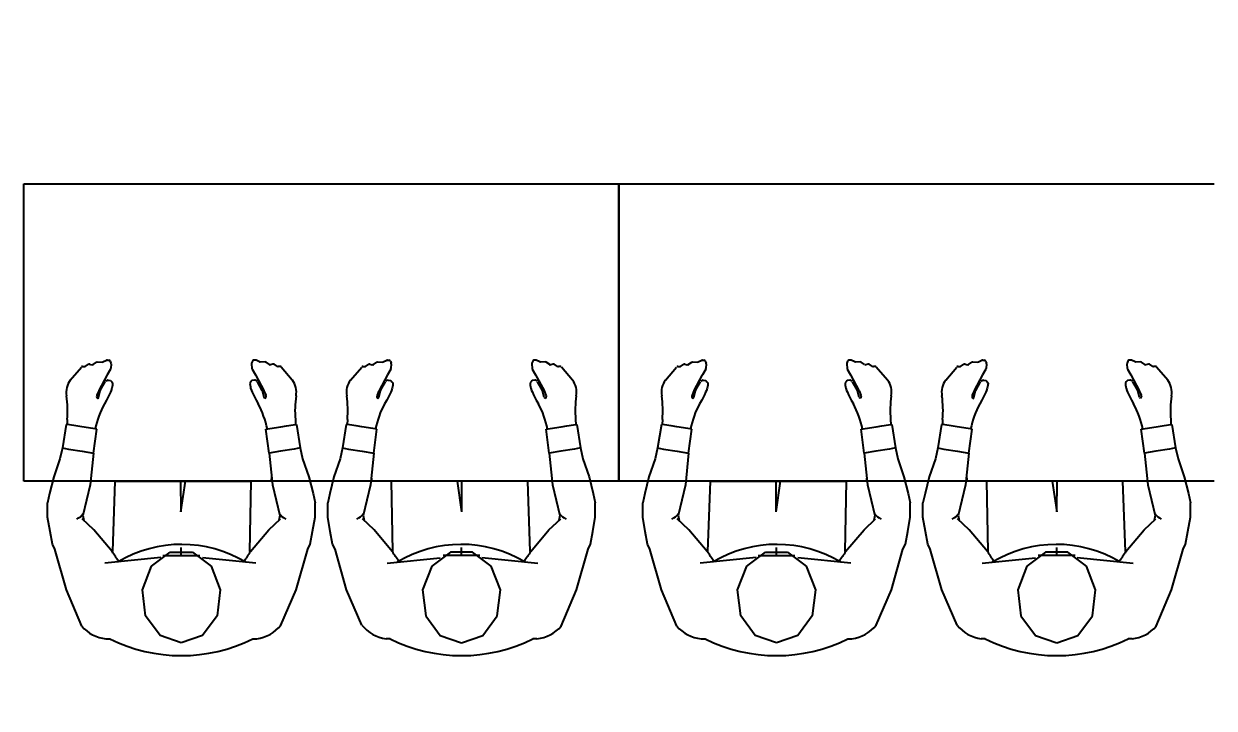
# Model space of a CAD drawing. Header units: metres. Extents: x -1 to 148, y 0 to 108.
# Drawn here: x 36.155 to 38.555, y 96.095 to 97.475 of the extents above; entities that cross this region are included whole.
import ezdxf

# ---------------------------------------------------------------- set-up
doc = ezdxf.new("R2010")
doc.units = ezdxf.units.M
doc.header["$MEASUREMENT"] = 0
doc.header["$PDSIZE"] = -2
doc.layers.get('0').update_dxf_attribs({"linetype": 'CONTINUOUS'})
doc.layers.get('DEFPOINTS').update_dxf_attribs({"linetype": 'CONTINUOUS'})
for name, color, linetype in [('BEMASZUNG', 8, 'CONTINUOUS'), ('MOEBEL', 6, 'CONTINUOUS'), ('ZUFAHRTEN_WEGE', 8, 'CONTINUOUS')]:
    doc.layers.add(name, color=color, linetype=linetype)
doc.styles.add('ARIAL', font='arial.ttf')
doc.dimstyles.new('Meter_Bem', dxfattribs={"dimtxt": 0.35, "dimasz": 0.015, "dimexe": 0, "dimexo": 0.1, "dimgap": 0.05, "dimtad": 1, "dimzin": 0, "dimdsep": 46, "dimtxsty": 'ARIAL', "dimblk1": 'mass1', "dimblk2": 'mass2', "dimsah": 1, "dimcen": 0.125, "dimse1": 1, "dimse2": 1, "dimclrd": 256, "dimclre": 1, "dimclrt": 256, "dimazin": 0, "dimtp": 102033525.0, "dimtm": 1, "dimtfac": 1, "dimtix": 1, "dimtmove": 2, "dimatfit": 3, "dimldrblk": 'mass2', "dimfxl": 1, "dimtolj": 1, "dimtzin": 0, "dimlwd": -1, "dimarcsym": 0})

# ---------------------------------------------------------------- blocks, each defined once
blk = doc.blocks.new('mass1')
for p, q in [((0, 25.5), (0, -12.75)), ((-5, -5), (5, 5)), ((-5, 0), (5, 0))]:
    blk.add_line(p, q)
blk = doc.blocks.new('mass2')
for p, q in [((0, -25.5), (0, 12.75)), ((5, 5), (-5, -5)), ((5, 0), (-5, 0))]:
    blk.add_line(p, q)
blk = doc.blocks.new('*D29')
at = {"layer": 'BEMASZUNG', "transparency": 16777216}
blk.add_line((0.9549, 107.2546), (147.9128, 107.2546), dxfattribs=at)
at = {"layer": 'DEFPOINTS', "color": 0, "transparency": 16777216}
for p in [(147.9278, 107.2546), (147.9278, 78.5665), (0.9399, 71.0455)]:
    blk.add_point(p, dxfattribs=at)
at = {"layer": 'BEMASZUNG', "transparency": 16777216, "xscale": 0.015, "yscale": 0.015, "zscale": 0.015, "rotation": 180}
blk.add_blockref('mass1', (0.9399, 107.2546), dxfattribs=at)
at = {"layer": 'BEMASZUNG', "transparency": 16777216, "xscale": 0.015, "yscale": 0.015, "zscale": 0.015}
blk.add_blockref('mass2', (147.9278, 107.2546), dxfattribs=at)
at = {"layer": 'BEMASZUNG', "transparency": 16777216, "insert": (74.4339, 107.4833), "char_height": 0.35, "attachment_point": 5, "style": 'ARIAL'}
blk.add_mtext('\\A1;146.99', dxfattribs=at)

msp = doc.modelspace()

# ---------------------------------------------------------------- linework, layer by layer
at = {"layer": 'MOEBEL', "ltscale": 0.2}
for p, q in [((36.1554, 97.1526), (37.3554, 97.1526)), ((36.1554, 96.5526), (36.1554, 97.1526)), ((36.1554, 97.1526), (37.3554, 97.1526)), ((37.3554, 97.1526), (37.3554, 96.5526)), ((37.3554, 96.5526), (37.3554, 97.1526)), ((37.3554, 97.1526), (38.5554, 97.1526)), ((37.3554, 97.1526), (37.3554, 96.5526)), ((37.3554, 96.5526), (37.3554, 97.1526)), ((37.3554, 97.1526), (38.5554, 97.1526)), ((37.3554, 96.5526), (36.1554, 96.5526)), ((37.3554, 96.5526), (36.1554, 96.5526)), ((38.5554, 96.5526), (37.3554, 96.5526)), ((38.5554, 96.5526), (37.3554, 96.5526))]:
    msp.add_line(p, q, dxfattribs=at)
at = {"layer": 'ZUFAHRTEN_WEGE'}
for p, q in [((36.2952, 96.7882), (36.3021, 96.7927)), ((36.3036, 96.7932), (36.3138, 96.7931)), ((36.315, 96.7934), (36.3222, 96.7969)), ((36.3239, 96.7972), (36.3274, 96.7966)), ((36.3295, 96.7949), (36.3311, 96.7911)), ((36.6164, 96.7949), (36.6148, 96.7911)), ((36.622, 96.7972), (36.6185, 96.7966)), ((36.6309, 96.7934), (36.6238, 96.7969)), ((36.6423, 96.7932), (36.6322, 96.7931)), ((36.6507, 96.7882), (36.6439, 96.7927)), ((36.8602, 96.7882), (36.867, 96.7927)), ((36.8686, 96.7932), (36.8787, 96.7931)), ((36.88, 96.7934), (36.8871, 96.7969)), ((36.8888, 96.7972), (36.8923, 96.7966)), ((36.8945, 96.7949), (36.8961, 96.7911)), ((37.1814, 96.7949), (37.1798, 96.7911)), ((37.187, 96.7972), (37.1835, 96.7966)), ((37.1959, 96.7934), (37.1887, 96.7969)), ((37.2073, 96.7932), (37.1971, 96.7931)), ((37.2157, 96.7882), (37.2088, 96.7927)), ((37.4952, 96.7882), (37.5021, 96.7927)), ((37.5036, 96.7932), (37.5138, 96.7931)), ((37.515, 96.7934), (37.5222, 96.7969)), ((37.5239, 96.7972), (37.5274, 96.7966)), ((37.5295, 96.7949), (37.5311, 96.7911)), ((37.8164, 96.7949), (37.8148, 96.7911)), ((37.822, 96.7972), (37.8185, 96.7966)), ((37.8309, 96.7934), (37.8238, 96.7969)), ((37.8423, 96.7932), (37.8322, 96.7931)), ((37.8507, 96.7882), (37.8439, 96.7927)), ((38.0602, 96.7882), (38.067, 96.7927)), ((38.0686, 96.7932), (38.0787, 96.7931)), ((38.08, 96.7934), (38.0871, 96.7969)), ((38.0888, 96.7972), (38.0923, 96.7966)), ((38.0945, 96.7949), (38.0961, 96.7911)), ((38.3814, 96.7949), (38.3798, 96.7911)), ((38.387, 96.7972), (38.3835, 96.7966)), ((38.3959, 96.7934), (38.3887, 96.7969)), ((38.4073, 96.7932), (38.3971, 96.7931)), ((38.4157, 96.7882), (38.4088, 96.7927)), ((36.2492, 96.7568), (36.2717, 96.7831)), ((36.2741, 96.7841), (36.2775, 96.7839)), ((36.2792, 96.7843), (36.2859, 96.7887)), ((36.2882, 96.7891), (36.2929, 96.7878)), ((36.3302, 96.7787), (36.3235, 96.7672)), ((36.3313, 96.7898), (36.3306, 96.7799)), ((36.6146, 96.7898), (36.6153, 96.7799)), ((36.6157, 96.7787), (36.6224, 96.7672)), ((36.6577, 96.7891), (36.653, 96.7878)), ((36.6667, 96.7843), (36.66, 96.7887)), ((36.6719, 96.7841), (36.6685, 96.7839)), ((36.6968, 96.7568), (36.6742, 96.7831)), ((36.8141, 96.7568), (36.8367, 96.7831)), ((36.839, 96.7841), (36.8424, 96.7839)), ((36.8442, 96.7843), (36.8509, 96.7887)), ((36.8532, 96.7891), (36.8579, 96.7878)), ((36.8952, 96.7787), (36.8885, 96.7672)), ((36.8963, 96.7898), (36.8956, 96.7799)), ((37.1795, 96.7898), (37.1803, 96.7799)), ((37.1806, 96.7787), (37.1874, 96.7672)), ((37.2227, 96.7891), (37.2179, 96.7878)), ((37.2317, 96.7843), (37.225, 96.7887)), ((37.2368, 96.7841), (37.2334, 96.7839)), ((37.2617, 96.7568), (37.2392, 96.7831)), ((37.4492, 96.7568), (37.4717, 96.7831)), ((37.4741, 96.7841), (37.4775, 96.7839)), ((37.4792, 96.7843), (37.4859, 96.7887)), ((37.4882, 96.7891), (37.4929, 96.7878)), ((37.5302, 96.7787), (37.5235, 96.7672)), ((37.5313, 96.7898), (37.5306, 96.7799)), ((37.8146, 96.7898), (37.8153, 96.7799)), ((37.8157, 96.7787), (37.8224, 96.7672)), ((37.8577, 96.7891), (37.853, 96.7878)), ((37.8667, 96.7843), (37.86, 96.7887)), ((37.8719, 96.7841), (37.8685, 96.7839)), ((37.8968, 96.7568), (37.8742, 96.7831)), ((38.0141, 96.7568), (38.0367, 96.7831)), ((38.039, 96.7841), (38.0424, 96.7839)), ((38.0442, 96.7843), (38.0509, 96.7887)), ((38.0532, 96.7891), (38.0579, 96.7878)), ((38.0952, 96.7787), (38.0885, 96.7672)), ((38.0963, 96.7898), (38.0956, 96.7799)), ((38.3795, 96.7898), (38.3803, 96.7799)), ((38.3806, 96.7787), (38.3874, 96.7672)), ((38.4227, 96.7891), (38.4179, 96.7878)), ((38.4317, 96.7843), (38.425, 96.7887)), ((38.4368, 96.7841), (38.4334, 96.7839)), ((38.4617, 96.7568), (38.4392, 96.7831)), ((36.3234, 96.7671), (36.3066, 96.7354)), ((36.3096, 96.7355), (36.3195, 96.7535)), ((36.3214, 96.755), (36.324, 96.7567)), ((36.3252, 96.7568), (36.3305, 96.7558)), ((36.3305, 96.7558), (36.3327, 96.7533)), ((36.3327, 96.7533), (36.3343, 96.7511)), ((36.3343, 96.7466), (36.3338, 96.7433)), ((36.3343, 96.7511), (36.3345, 96.7496)), ((36.3345, 96.7496), (36.3343, 96.7466)), ((36.6116, 96.7511), (36.6114, 96.7496)), ((36.6114, 96.7496), (36.6116, 96.7466)), ((36.6132, 96.7533), (36.6116, 96.7511)), ((36.6116, 96.7466), (36.6122, 96.7433)), ((36.6155, 96.7558), (36.6132, 96.7533)), ((36.6207, 96.7568), (36.6155, 96.7558)), ((36.6245, 96.755), (36.6219, 96.7567)), ((36.6225, 96.7671), (36.6393, 96.7354)), ((36.6363, 96.7355), (36.6264, 96.7535)), ((36.8884, 96.7671), (36.8716, 96.7354)), ((36.8746, 96.7355), (36.8845, 96.7535)), ((36.8864, 96.755), (36.889, 96.7567)), ((36.8902, 96.7568), (36.8954, 96.7558)), ((36.8954, 96.7558), (36.8977, 96.7533)), ((36.8977, 96.7533), (36.8993, 96.7511)), ((36.8992, 96.7466), (36.8987, 96.7433)), ((36.8995, 96.7496), (36.8992, 96.7466)), ((36.8993, 96.7511), (36.8995, 96.7496)), ((37.1766, 96.7511), (37.1764, 96.7496)), ((37.1764, 96.7496), (37.1766, 96.7466)), ((37.1781, 96.7533), (37.1766, 96.7511)), ((37.1766, 96.7466), (37.1771, 96.7433)), ((37.1804, 96.7558), (37.1781, 96.7533)), ((37.1857, 96.7568), (37.1804, 96.7558)), ((37.1895, 96.755), (37.1869, 96.7567)), ((37.1874, 96.7671), (37.2043, 96.7354)), ((37.2013, 96.7355), (37.1913, 96.7535)), ((37.5234, 96.7671), (37.5066, 96.7354)), ((37.5096, 96.7355), (37.5195, 96.7535)), ((37.5214, 96.755), (37.524, 96.7567)), ((37.5252, 96.7568), (37.5305, 96.7558)), ((37.5305, 96.7558), (37.5327, 96.7533)), ((37.5327, 96.7533), (37.5343, 96.7511)), ((37.5343, 96.7466), (37.5338, 96.7433)), ((37.5343, 96.7511), (37.5345, 96.7496)), ((37.5345, 96.7496), (37.5343, 96.7466)), ((37.8116, 96.7511), (37.8114, 96.7496)), ((37.8114, 96.7496), (37.8116, 96.7466)), ((37.8132, 96.7533), (37.8116, 96.7511)), ((37.8116, 96.7466), (37.8122, 96.7433)), ((37.8155, 96.7558), (37.8132, 96.7533)), ((37.8207, 96.7568), (37.8155, 96.7558)), ((37.8245, 96.755), (37.8219, 96.7567)), ((37.8225, 96.7671), (37.8393, 96.7354)), ((37.8363, 96.7355), (37.8264, 96.7535)), ((38.0884, 96.7671), (38.0716, 96.7354)), ((38.0746, 96.7355), (38.0845, 96.7535)), ((38.0864, 96.755), (38.089, 96.7567)), ((38.0902, 96.7568), (38.0954, 96.7558)), ((38.0954, 96.7558), (38.0977, 96.7533)), ((38.0977, 96.7533), (38.0993, 96.7511)), ((38.0992, 96.7466), (38.0987, 96.7433)), ((38.0995, 96.7496), (38.0992, 96.7466)), ((38.0993, 96.7511), (38.0995, 96.7496)), ((38.3766, 96.7511), (38.3764, 96.7496)), ((38.3764, 96.7496), (38.3766, 96.7466)), ((38.3781, 96.7533), (38.3766, 96.7511)), ((38.3766, 96.7466), (38.3771, 96.7433)), ((38.3804, 96.7558), (38.3781, 96.7533)), ((38.3857, 96.7568), (38.3804, 96.7558)), ((38.3895, 96.755), (38.3869, 96.7567)), ((38.3874, 96.7671), (38.4043, 96.7354)), ((38.4013, 96.7355), (38.3913, 96.7535)), ((36.3026, 96.7256), (36.3022, 96.7231)), ((36.3065, 96.7352), (36.3028, 96.7262)), ((36.3033, 96.7204), (36.3042, 96.7197)), ((36.3042, 96.7197), (36.305, 96.7202)), ((36.3062, 96.7219), (36.3094, 96.7349)), ((36.3275, 96.7271), (36.3223, 96.7161)), ((36.3301, 96.7322), (36.3275, 96.7271)), ((36.3316, 96.7354), (36.3301, 96.7322)), ((36.3331, 96.7407), (36.3316, 96.7354)), ((36.3338, 96.7433), (36.3331, 96.7407)), ((36.6122, 96.7433), (36.6128, 96.7407)), ((36.6128, 96.7407), (36.6144, 96.7354)), ((36.6144, 96.7354), (36.6158, 96.7322)), ((36.6158, 96.7322), (36.6184, 96.7271)), ((36.6184, 96.7271), (36.6237, 96.7161)), ((36.6398, 96.7219), (36.6365, 96.7349)), ((36.6394, 96.7352), (36.6431, 96.7262)), ((36.6417, 96.7197), (36.641, 96.7202)), ((36.6426, 96.7204), (36.6417, 96.7197)), ((36.6433, 96.7256), (36.6437, 96.7231)), ((36.8676, 96.7256), (36.8672, 96.7231)), ((36.8715, 96.7352), (36.8678, 96.7262)), ((36.8683, 96.7204), (36.8691, 96.7197)), ((36.8691, 96.7197), (36.8699, 96.7202)), ((36.8711, 96.7219), (36.8744, 96.7349)), ((36.8925, 96.7271), (36.8872, 96.7161)), ((36.8951, 96.7322), (36.8925, 96.7271)), ((36.8965, 96.7354), (36.8951, 96.7322)), ((36.898, 96.7407), (36.8965, 96.7354)), ((36.8987, 96.7433), (36.898, 96.7407)), ((37.1771, 96.7433), (37.1778, 96.7407)), ((37.1778, 96.7407), (37.1793, 96.7354)), ((37.1793, 96.7354), (37.1808, 96.7322)), ((37.1808, 96.7322), (37.1833, 96.7271)), ((37.1833, 96.7271), (37.1886, 96.7161)), ((37.2047, 96.7219), (37.2015, 96.7349)), ((37.2044, 96.7352), (37.2081, 96.7262)), ((37.2067, 96.7197), (37.2059, 96.7202)), ((37.2076, 96.7204), (37.2067, 96.7197)), ((37.2083, 96.7256), (37.2087, 96.7231)), ((37.5026, 96.7256), (37.5022, 96.7231)), ((37.5065, 96.7352), (37.5028, 96.7262)), ((37.5033, 96.7204), (37.5042, 96.7197)), ((37.5042, 96.7197), (37.505, 96.7202)), ((37.5062, 96.7219), (37.5094, 96.7349)), ((37.5275, 96.7271), (37.5223, 96.7161)), ((37.5301, 96.7322), (37.5275, 96.7271)), ((37.5316, 96.7354), (37.5301, 96.7322)), ((37.5331, 96.7407), (37.5316, 96.7354)), ((37.5338, 96.7433), (37.5331, 96.7407)), ((37.8122, 96.7433), (37.8128, 96.7407)), ((37.8128, 96.7407), (37.8144, 96.7354)), ((37.8144, 96.7354), (37.8158, 96.7322)), ((37.8158, 96.7322), (37.8184, 96.7271)), ((37.8184, 96.7271), (37.8237, 96.7161)), ((37.8398, 96.7219), (37.8365, 96.7349)), ((37.8394, 96.7352), (37.8431, 96.7262)), ((37.8417, 96.7197), (37.841, 96.7202)), ((37.8426, 96.7204), (37.8417, 96.7197)), ((37.8433, 96.7256), (37.8437, 96.7231)), ((38.0676, 96.7256), (38.0672, 96.7231)), ((38.0715, 96.7352), (38.0678, 96.7262)), ((38.0683, 96.7204), (38.0691, 96.7197)), ((38.0691, 96.7197), (38.0699, 96.7202)), ((38.0711, 96.7219), (38.0744, 96.7349)), ((38.0925, 96.7271), (38.0872, 96.7161)), ((38.0951, 96.7322), (38.0925, 96.7271)), ((38.0965, 96.7354), (38.0951, 96.7322)), ((38.098, 96.7407), (38.0965, 96.7354)), ((38.0987, 96.7433), (38.098, 96.7407)), ((38.3771, 96.7433), (38.3778, 96.7407)), ((38.3778, 96.7407), (38.3793, 96.7354)), ((38.3793, 96.7354), (38.3808, 96.7322)), ((38.3808, 96.7322), (38.3833, 96.7271)), ((38.3833, 96.7271), (38.3886, 96.7161)), ((38.4047, 96.7219), (38.4015, 96.7349)), ((38.4044, 96.7352), (38.4081, 96.7262)), ((38.4067, 96.7197), (38.4059, 96.7202)), ((38.4076, 96.7204), (38.4067, 96.7197)), ((38.4083, 96.7256), (38.4087, 96.7231)), ((36.3223, 96.7161), (36.3179, 96.7088)), ((36.6237, 96.7161), (36.628, 96.7088)), ((36.8872, 96.7161), (36.8829, 96.7088)), ((37.1886, 96.7161), (37.193, 96.7088)), ((37.5223, 96.7161), (37.5179, 96.7088)), ((37.8237, 96.7161), (37.828, 96.7088)), ((38.0872, 96.7161), (38.0829, 96.7088)), ((38.3886, 96.7161), (38.393, 96.7088)), ((36.243, 96.6772), (36.2426, 96.667)), ((36.243, 96.6772), (36.2426, 96.667)), ((36.7029, 96.6772), (36.7033, 96.667)), ((36.7029, 96.6772), (36.7033, 96.667)), ((36.808, 96.6772), (36.8075, 96.667)), ((36.808, 96.6772), (36.8075, 96.667)), ((37.2679, 96.6772), (37.2683, 96.667)), ((37.2679, 96.6772), (37.2683, 96.667)), ((37.443, 96.6772), (37.4426, 96.667)), ((37.443, 96.6772), (37.4426, 96.667)), ((37.9029, 96.6772), (37.9033, 96.667)), ((37.9029, 96.6772), (37.9033, 96.667)), ((38.008, 96.6772), (38.0075, 96.667)), ((38.008, 96.6772), (38.0075, 96.667)), ((38.4679, 96.6772), (38.4683, 96.667)), ((38.4679, 96.6772), (38.4683, 96.667)), ((36.2408, 96.6673), (36.2332, 96.6202)), ((36.2474, 96.6662), (36.2408, 96.6673)), ((36.2605, 96.6644), (36.2474, 96.6662)), ((36.2722, 96.6626), (36.2605, 96.6644)), ((36.2945, 96.6588), (36.2722, 96.6626)), ((36.3025, 96.6575), (36.2945, 96.6588)), ((36.2959, 96.6093), (36.3025, 96.6575)), ((36.6435, 96.6575), (36.6515, 96.6588)), ((36.65, 96.6093), (36.6435, 96.6575)), ((36.6515, 96.6588), (36.6737, 96.6626)), ((36.6737, 96.6626), (36.6854, 96.6644)), ((36.6854, 96.6644), (36.6985, 96.6662)), ((36.6985, 96.6662), (36.7052, 96.6673)), ((36.7052, 96.6673), (36.7127, 96.6202)), ((36.8057, 96.6673), (36.7982, 96.6202)), ((36.8124, 96.6662), (36.8057, 96.6673)), ((36.8254, 96.6644), (36.8124, 96.6662)), ((36.8371, 96.6626), (36.8254, 96.6644)), ((36.8594, 96.6588), (36.8371, 96.6626)), ((36.8674, 96.6575), (36.8594, 96.6588)), ((36.8609, 96.6093), (36.8674, 96.6575)), ((37.2084, 96.6575), (37.2164, 96.6588)), ((37.2149, 96.6093), (37.2084, 96.6575)), ((37.2164, 96.6588), (37.2387, 96.6626)), ((37.2387, 96.6626), (37.2504, 96.6644)), ((37.2504, 96.6644), (37.2635, 96.6662)), ((37.2635, 96.6662), (37.2701, 96.6673)), ((37.2701, 96.6673), (37.2776, 96.6202)), ((37.4408, 96.6673), (37.4332, 96.6202)), ((37.4474, 96.6662), (37.4408, 96.6673)), ((37.4605, 96.6644), (37.4474, 96.6662)), ((37.4722, 96.6626), (37.4605, 96.6644)), ((37.4945, 96.6588), (37.4722, 96.6626)), ((37.5025, 96.6575), (37.4945, 96.6588)), ((37.4959, 96.6093), (37.5025, 96.6575)), ((37.8435, 96.6575), (37.8515, 96.6588)), ((37.85, 96.6093), (37.8435, 96.6575)), ((37.8515, 96.6588), (37.8737, 96.6626)), ((37.8737, 96.6626), (37.8854, 96.6644)), ((37.8854, 96.6644), (37.8985, 96.6662)), ((37.8985, 96.6662), (37.9052, 96.6673)), ((37.9052, 96.6673), (37.9127, 96.6202)), ((38.0057, 96.6673), (37.9982, 96.6202)), ((38.0124, 96.6662), (38.0057, 96.6673)), ((38.0254, 96.6644), (38.0124, 96.6662)), ((38.0371, 96.6626), (38.0254, 96.6644)), ((38.0594, 96.6588), (38.0371, 96.6626)), ((38.0674, 96.6575), (38.0594, 96.6588)), ((38.0609, 96.6093), (38.0674, 96.6575)), ((38.4084, 96.6575), (38.4164, 96.6588)), ((38.4149, 96.6093), (38.4084, 96.6575)), ((38.4164, 96.6588), (38.4387, 96.6626)), ((38.4387, 96.6626), (38.4504, 96.6644)), ((38.4504, 96.6644), (38.4635, 96.6662)), ((38.4635, 96.6662), (38.4701, 96.6673)), ((38.4701, 96.6673), (38.4776, 96.6202)), ((36.2332, 96.6202), (36.2284, 96.5977)), ((36.2336, 96.6217), (36.2332, 96.6202)), ((36.2332, 96.6202), (36.2454, 96.6175)), ((36.2454, 96.6175), (36.2728, 96.6132)), ((36.2728, 96.6132), (36.2959, 96.6093)), ((36.2959, 96.6093), (36.2893, 96.5454)), ((36.6731, 96.6132), (36.65, 96.6093)), ((36.65, 96.6093), (36.6566, 96.5454)), ((36.7005, 96.6175), (36.6731, 96.6132)), ((36.7127, 96.6202), (36.7005, 96.6175)), ((36.7123, 96.6217), (36.7127, 96.6202)), ((36.7127, 96.6202), (36.7175, 96.5977)), ((36.7982, 96.6202), (36.7934, 96.5977)), ((36.7986, 96.6217), (36.7982, 96.6202)), ((36.7982, 96.6202), (36.8103, 96.6175)), ((36.8103, 96.6175), (36.8377, 96.6132)), ((36.8377, 96.6132), (36.8609, 96.6093)), ((36.8609, 96.6093), (36.8542, 96.5454)), ((37.2381, 96.6132), (37.2149, 96.6093)), ((37.2149, 96.6093), (37.2216, 96.5454)), ((37.2655, 96.6175), (37.2381, 96.6132)), ((37.2776, 96.6202), (37.2655, 96.6175)), ((37.2773, 96.6217), (37.2776, 96.6202)), ((37.2776, 96.6202), (37.2825, 96.5977)), ((37.4332, 96.6202), (37.4284, 96.5977)), ((37.4336, 96.6217), (37.4332, 96.6202)), ((37.4332, 96.6202), (37.4454, 96.6175)), ((37.4454, 96.6175), (37.4728, 96.6132)), ((37.4728, 96.6132), (37.4959, 96.6093)), ((37.4959, 96.6093), (37.4893, 96.5454)), ((37.8731, 96.6132), (37.85, 96.6093)), ((37.85, 96.6093), (37.8566, 96.5454)), ((37.9005, 96.6175), (37.8731, 96.6132)), ((37.9127, 96.6202), (37.9005, 96.6175)), ((37.9123, 96.6217), (37.9127, 96.6202)), ((37.9127, 96.6202), (37.9175, 96.5977)), ((37.9982, 96.6202), (37.9934, 96.5977)), ((37.9986, 96.6217), (37.9982, 96.6202)), ((37.9982, 96.6202), (38.0103, 96.6175)), ((38.0103, 96.6175), (38.0377, 96.6132)), ((38.0377, 96.6132), (38.0609, 96.6093)), ((38.0609, 96.6093), (38.0542, 96.5454)), ((38.4381, 96.6132), (38.4149, 96.6093)), ((38.4149, 96.6093), (38.4216, 96.5454)), ((38.4655, 96.6175), (38.4381, 96.6132)), ((38.4776, 96.6202), (38.4655, 96.6175)), ((38.4773, 96.6217), (38.4776, 96.6202)), ((38.4776, 96.6202), (38.4825, 96.5977)), ((36.2284, 96.5977), (36.2159, 96.5613)), ((36.7175, 96.5977), (36.73, 96.5613)), ((36.7934, 96.5977), (36.7808, 96.5613)), ((37.2825, 96.5977), (37.295, 96.5613)), ((37.4284, 96.5977), (37.4159, 96.5613)), ((37.9175, 96.5977), (37.93, 96.5613)), ((37.9934, 96.5977), (37.9808, 96.5613)), ((38.4825, 96.5977), (38.495, 96.5613)), ((36.2159, 96.5613), (36.2075, 96.5281)), ((36.3346, 96.4108), (36.3396, 96.5526)), ((36.3396, 96.5526), (36.6138, 96.5526)), ((36.4726, 96.4907), (36.472, 96.5526)), ((36.4721, 96.4907), (36.4813, 96.5526)), ((36.6113, 96.4108), (36.6138, 96.5526)), ((36.6543, 96.5561), (36.6542, 96.5549)), ((36.6544, 96.5572), (36.6543, 96.5561)), ((36.6545, 96.5584), (36.6544, 96.5572)), ((36.6548, 96.5595), (36.6545, 96.5584)), ((36.6551, 96.5606), (36.6548, 96.5595)), ((36.73, 96.5613), (36.7385, 96.5281)), ((36.7808, 96.5613), (36.7724, 96.5281)), ((36.8558, 96.5606), (36.8561, 96.5595)), ((36.8561, 96.5595), (36.8564, 96.5584)), ((36.8564, 96.5584), (36.8565, 96.5572)), ((36.8565, 96.5572), (36.8566, 96.5561)), ((36.8566, 96.5561), (36.8567, 96.5549)), ((36.8996, 96.4108), (36.8971, 96.5526)), ((37.1713, 96.5526), (36.8971, 96.5526)), ((37.0388, 96.4907), (37.0296, 96.5526)), ((37.0383, 96.4907), (37.0389, 96.5526)), ((37.1763, 96.4108), (37.1713, 96.5526)), ((37.295, 96.5613), (37.3034, 96.5281)), ((37.4159, 96.5613), (37.4075, 96.5281)), ((37.5346, 96.4108), (37.5396, 96.5526)), ((37.5396, 96.5526), (37.8138, 96.5526)), ((37.6726, 96.4907), (37.672, 96.5526)), ((37.6721, 96.4907), (37.6813, 96.5526)), ((37.8113, 96.4108), (37.8138, 96.5526)), ((37.8543, 96.5561), (37.8542, 96.5549)), ((37.8544, 96.5572), (37.8543, 96.5561)), ((37.8545, 96.5584), (37.8544, 96.5572)), ((37.8548, 96.5595), (37.8545, 96.5584)), ((37.8551, 96.5606), (37.8548, 96.5595)), ((37.93, 96.5613), (37.9385, 96.5281)), ((37.9808, 96.5613), (37.9724, 96.5281)), ((38.0558, 96.5606), (38.0561, 96.5595)), ((38.0561, 96.5595), (38.0564, 96.5584)), ((38.0564, 96.5584), (38.0565, 96.5572)), ((38.0565, 96.5572), (38.0566, 96.5561)), ((38.0566, 96.5561), (38.0567, 96.5549)), ((38.0996, 96.4108), (38.0971, 96.5526)), ((38.3713, 96.5526), (38.0971, 96.5526)), ((38.2388, 96.4907), (38.2296, 96.5526)), ((38.2383, 96.4907), (38.2389, 96.5526)), ((38.3763, 96.4108), (38.3713, 96.5526)), ((38.495, 96.5613), (38.5034, 96.5281)), ((36.2075, 96.5281), (36.2033, 96.5093)), ((36.2893, 96.5454), (36.2745, 96.4836)), ((36.6566, 96.5454), (36.6714, 96.4836)), ((36.7385, 96.5281), (36.7426, 96.5093)), ((36.7724, 96.5281), (36.7683, 96.5093)), ((36.8542, 96.5454), (36.8395, 96.4836)), ((37.2216, 96.5454), (37.2364, 96.4836)), ((37.3034, 96.5281), (37.3076, 96.5093)), ((37.4075, 96.5281), (37.4033, 96.5093)), ((37.4893, 96.5454), (37.4745, 96.4836)), ((37.8566, 96.5454), (37.8714, 96.4836)), ((37.9385, 96.5281), (37.9426, 96.5093)), ((37.9724, 96.5281), (37.9683, 96.5093)), ((38.0542, 96.5454), (38.0395, 96.4836)), ((38.4216, 96.5454), (38.4364, 96.4836)), ((38.5034, 96.5281), (38.5076, 96.5093)), ((36.2033, 96.4803), (36.2033, 96.5093)), ((36.7426, 96.4803), (36.7426, 96.5093)), ((36.7682, 96.4803), (36.7683, 96.5093)), ((37.3076, 96.4803), (37.3076, 96.5093)), ((37.4033, 96.4803), (37.4033, 96.5093)), ((37.9426, 96.4803), (37.9426, 96.5093)), ((37.9682, 96.4803), (37.9683, 96.5093)), ((38.5076, 96.4803), (38.5076, 96.5093)), ((36.2083, 96.4512), (36.2033, 96.4803)), ((36.2745, 96.4836), (36.2765, 96.4734)), ((36.6714, 96.4836), (36.6694, 96.4734)), ((36.7376, 96.4512), (36.7426, 96.4803)), ((36.7733, 96.4512), (36.7682, 96.4803)), ((36.8395, 96.4836), (36.8415, 96.4734)), ((37.2364, 96.4836), (37.2344, 96.4734)), ((37.3025, 96.4512), (37.3076, 96.4803)), ((37.4083, 96.4512), (37.4033, 96.4803)), ((37.4745, 96.4836), (37.4765, 96.4734)), ((37.8714, 96.4836), (37.8694, 96.4734)), ((37.9376, 96.4512), (37.9426, 96.4803)), ((37.9733, 96.4512), (37.9682, 96.4803)), ((38.0395, 96.4836), (38.0415, 96.4734)), ((38.4364, 96.4836), (38.4344, 96.4734)), ((38.5025, 96.4512), (38.5076, 96.4803)), ((36.2965, 96.4548), (36.273, 96.4766)), ((36.6494, 96.4548), (36.6729, 96.4766)), ((36.8615, 96.4548), (36.838, 96.4766)), ((37.2143, 96.4548), (37.2379, 96.4766)), ((37.4965, 96.4548), (37.473, 96.4766)), ((37.8494, 96.4548), (37.8729, 96.4766)), ((38.0615, 96.4548), (38.038, 96.4766)), ((38.4143, 96.4548), (38.4379, 96.4766)), ((36.213, 96.4257), (36.2083, 96.4512)), ((36.3335, 96.4108), (36.2965, 96.4548)), ((36.6124, 96.4108), (36.6494, 96.4548)), ((36.7329, 96.4257), (36.7376, 96.4512)), ((36.778, 96.4257), (36.7733, 96.4512)), ((36.8984, 96.4108), (36.8615, 96.4548)), ((37.1774, 96.4108), (37.2143, 96.4548)), ((37.2979, 96.4257), (37.3025, 96.4512)), ((37.413, 96.4257), (37.4083, 96.4512)), ((37.5335, 96.4108), (37.4965, 96.4548)), ((37.8124, 96.4108), (37.8494, 96.4548)), ((37.9329, 96.4257), (37.9376, 96.4512)), ((37.978, 96.4257), (37.9733, 96.4512)), ((38.0984, 96.4108), (38.0615, 96.4548)), ((38.3774, 96.4108), (38.4143, 96.4548)), ((38.4979, 96.4257), (38.5025, 96.4512)), ((36.2179, 96.4157), (36.213, 96.4257)), ((36.2412, 96.3334), (36.2179, 96.4157)), ((36.413, 96.3812), (36.4506, 96.4097)), ((36.4506, 96.4097), (36.4953, 96.4097)), ((36.473, 96.4026), (36.473, 96.4187)), ((36.4953, 96.4097), (36.5329, 96.3812)), ((36.7048, 96.3334), (36.728, 96.4157)), ((36.728, 96.4157), (36.7329, 96.4257)), ((36.7829, 96.4157), (36.778, 96.4257)), ((36.8061, 96.3334), (36.7829, 96.4157)), ((37.0156, 96.4097), (36.978, 96.3812)), ((37.0603, 96.4097), (37.0156, 96.4097)), ((37.0379, 96.4026), (37.0379, 96.4187)), ((37.0979, 96.3812), (37.0603, 96.4097)), ((37.2697, 96.3334), (37.293, 96.4157)), ((37.293, 96.4157), (37.2979, 96.4257)), ((37.4179, 96.4157), (37.413, 96.4257)), ((37.4412, 96.3334), (37.4179, 96.4157)), ((37.613, 96.3812), (37.6506, 96.4097)), ((37.6506, 96.4097), (37.6953, 96.4097)), ((37.673, 96.4026), (37.673, 96.4187)), ((37.6953, 96.4097), (37.7329, 96.3812)), ((37.9048, 96.3334), (37.928, 96.4157)), ((37.928, 96.4157), (37.9329, 96.4257)), ((37.9829, 96.4157), (37.978, 96.4257)), ((38.0061, 96.3334), (37.9829, 96.4157)), ((38.2156, 96.4097), (38.178, 96.3812)), ((38.2603, 96.4097), (38.2156, 96.4097)), ((38.2379, 96.4026), (38.2379, 96.4187)), ((38.2979, 96.3812), (38.2603, 96.4097)), ((38.4697, 96.3334), (38.493, 96.4157)), ((38.493, 96.4157), (38.4979, 96.4257)), ((36.4319, 96.3991), (36.3191, 96.3875)), ((36.4359, 96.4026), (36.5101, 96.4026)), ((36.6231, 96.3875), (36.5159, 96.3982)), ((36.8878, 96.3875), (36.995, 96.3982)), ((37.075, 96.4026), (37.0008, 96.4026)), ((37.079, 96.3991), (37.1918, 96.3875)), ((37.6319, 96.3991), (37.5191, 96.3875)), ((37.6359, 96.4026), (37.7101, 96.4026)), ((37.8231, 96.3875), (37.7159, 96.3982)), ((38.0878, 96.3875), (38.195, 96.3982)), ((38.275, 96.4026), (38.2008, 96.4026)), ((38.279, 96.3991), (38.3918, 96.3875)), ((36.3945, 96.3333), (36.413, 96.3812)), ((36.5329, 96.3812), (36.5515, 96.3333)), ((36.978, 96.3812), (36.9594, 96.3333)), ((37.1164, 96.3333), (37.0979, 96.3812)), ((37.5945, 96.3333), (37.613, 96.3812)), ((37.7329, 96.3812), (37.7515, 96.3333)), ((38.178, 96.3812), (38.1594, 96.3333)), ((38.3164, 96.3333), (38.2979, 96.3812)), ((36.2722, 96.2602), (36.2412, 96.3334)), ((36.4008, 96.2812), (36.3945, 96.3333)), ((36.5515, 96.3333), (36.5451, 96.2812)), ((36.6738, 96.2622), (36.7048, 96.3334)), ((36.8371, 96.2622), (36.8061, 96.3334)), ((36.9594, 96.3333), (36.9658, 96.2812)), ((37.1101, 96.2812), (37.1164, 96.3333)), ((37.2387, 96.2602), (37.2697, 96.3334)), ((37.4722, 96.2602), (37.4412, 96.3334)), ((37.6008, 96.2812), (37.5945, 96.3333)), ((37.7515, 96.3333), (37.7451, 96.2812)), ((37.8738, 96.2622), (37.9048, 96.3334)), ((38.0371, 96.2622), (38.0061, 96.3334)), ((38.1594, 96.3333), (38.1658, 96.2812)), ((38.3101, 96.2812), (38.3164, 96.3333)), ((38.4387, 96.2602), (38.4697, 96.3334)), ((36.4301, 96.2414), (36.4008, 96.2812)), ((36.5451, 96.2812), (36.5158, 96.2414)), ((36.9658, 96.2812), (36.995, 96.2414)), ((37.0808, 96.2414), (37.1101, 96.2812)), ((37.6301, 96.2414), (37.6008, 96.2812)), ((37.7451, 96.2812), (37.7158, 96.2414)), ((38.1658, 96.2812), (38.195, 96.2414)), ((38.2808, 96.2414), (38.3101, 96.2812)), ((36.473, 96.2265), (36.4301, 96.2414)), ((36.5158, 96.2414), (36.473, 96.2265)), ((36.995, 96.2414), (37.0379, 96.2265)), ((37.0379, 96.2265), (37.0808, 96.2414)), ((37.673, 96.2265), (37.6301, 96.2414)), ((37.7158, 96.2414), (37.673, 96.2265)), ((38.195, 96.2414), (38.2379, 96.2265)), ((38.2379, 96.2265), (38.2808, 96.2414)), ((36.321, 96.2346), (36.329, 96.2346)), ((36.6169, 96.2346), (36.625, 96.2346)), ((36.8939, 96.2346), (36.8859, 96.2346)), ((37.1899, 96.2346), (37.1819, 96.2346)), ((37.521, 96.2346), (37.529, 96.2346)), ((37.8169, 96.2346), (37.825, 96.2346)), ((38.0939, 96.2346), (38.0859, 96.2346)), ((38.3899, 96.2346), (38.3819, 96.2346))]:
    msp.add_line(p, q, dxfattribs=at)
for centre, radius, start, end in [((36.3036, 96.7903), 0.00283, 89.9348, 123.2747), ((36.3138, 96.796), 0.00283, 269.9348, 295.913), ((36.3234, 96.7944), 0.00283, 80.3241, 115.913), ((36.3269, 96.7938), 0.00283, 23.0843, 80.3241), ((36.619, 96.7938), 0.00283, 99.6759, 156.9157), ((36.6225, 96.7944), 0.00283, 64.087, 99.6759), ((36.6322, 96.796), 0.00283, 244.087, 270.0652), ((36.6423, 96.7903), 0.00283, 56.7253, 90.0652), ((36.8686, 96.7903), 0.00283, 89.9348, 123.2747), ((36.8787, 96.796), 0.00283, 269.9348, 295.913), ((36.8884, 96.7944), 0.00283, 80.3241, 115.913), ((36.8919, 96.7938), 0.00283, 23.0843, 80.3241), ((37.184, 96.7938), 0.00283, 99.6759, 156.9157), ((37.1875, 96.7944), 0.00283, 64.087, 99.6759), ((37.1971, 96.796), 0.00283, 244.087, 270.0652), ((37.2073, 96.7903), 0.00283, 56.7253, 90.0652), ((37.5036, 96.7903), 0.00283, 89.9348, 123.2747), ((37.5138, 96.796), 0.00283, 269.9348, 295.913), ((37.5234, 96.7944), 0.00283, 80.3241, 115.913), ((37.5269, 96.7938), 0.00283, 23.0843, 80.3241), ((37.819, 96.7938), 0.00283, 99.6759, 156.9157), ((37.8225, 96.7944), 0.00283, 64.087, 99.6759), ((37.8322, 96.796), 0.00283, 244.087, 270.0652), ((37.8423, 96.7903), 0.00283, 56.7253, 90.0652), ((38.0686, 96.7903), 0.00283, 89.9348, 123.2747), ((38.0787, 96.796), 0.00283, 269.9348, 295.913), ((38.0884, 96.7944), 0.00283, 80.3241, 115.913), ((38.0919, 96.7938), 0.00283, 23.0843, 80.3241), ((38.384, 96.7938), 0.00283, 99.6759, 156.9157), ((38.3875, 96.7944), 0.00283, 64.087, 99.6759), ((38.3971, 96.796), 0.00283, 244.087, 270.0652), ((38.4073, 96.7903), 0.00283, 56.7253, 90.0652), ((36.2739, 96.7813), 0.00283, 85.8661, 139.4353), ((36.2777, 96.7867), 0.00283, 265.8661, 303.2828), ((36.2875, 96.7863), 0.00283, 75.0965, 123.2828), ((36.2937, 96.7906), 0.00283, 255.0965, 303.2747), ((36.3278, 96.7801), 0.00283, 329.5422, 355.8427), ((36.3285, 96.79), 0.00283, 355.8427, 23.0843), ((36.6174, 96.79), 0.00283, 156.9157, 184.1573), ((36.6181, 96.7801), 0.00283, 184.1573, 210.4578), ((36.6523, 96.7906), 0.00283, 236.7253, 284.9035), ((36.6585, 96.7863), 0.00283, 56.7172, 104.9035), ((36.6683, 96.7867), 0.00283, 236.7172, 274.1339), ((36.6721, 96.7813), 0.00283, 40.5647, 94.1339), ((36.8388, 96.7813), 0.00283, 85.8661, 139.4353), ((36.8426, 96.7867), 0.00283, 265.8661, 303.2828), ((36.8524, 96.7863), 0.00283, 75.0965, 123.2828), ((36.8586, 96.7906), 0.00283, 255.0965, 303.2747), ((36.8928, 96.7801), 0.00283, 329.5422, 355.8427), ((36.8935, 96.79), 0.00283, 355.8427, 23.0843), ((37.1824, 96.79), 0.00283, 156.9157, 184.1573), ((37.1831, 96.7801), 0.00283, 184.1573, 210.4578), ((37.2172, 96.7906), 0.00283, 236.7253, 284.9035), ((37.2234, 96.7863), 0.00283, 56.7172, 104.9035), ((37.2332, 96.7867), 0.00283, 236.7172, 274.1339), ((37.237, 96.7813), 0.00283, 40.5647, 94.1339), ((37.4739, 96.7813), 0.00283, 85.8661, 139.4353), ((37.4777, 96.7867), 0.00283, 265.8661, 303.2828), ((37.4875, 96.7863), 0.00283, 75.0965, 123.2828), ((37.4937, 96.7906), 0.00283, 255.0965, 303.2747), ((37.5278, 96.7801), 0.00283, 329.5422, 355.8427), ((37.5285, 96.79), 0.00283, 355.8427, 23.0843), ((37.8174, 96.79), 0.00283, 156.9157, 184.1573), ((37.8181, 96.7801), 0.00283, 184.1573, 210.4578), ((37.8523, 96.7906), 0.00283, 236.7253, 284.9035), ((37.8585, 96.7863), 0.00283, 56.7172, 104.9035), ((37.8683, 96.7867), 0.00283, 236.7172, 274.1339), ((37.8721, 96.7813), 0.00283, 40.5647, 94.1339), ((38.0388, 96.7813), 0.00283, 85.8661, 139.4353), ((38.0426, 96.7867), 0.00283, 265.8661, 303.2828), ((38.0524, 96.7863), 0.00283, 75.0965, 123.2828), ((38.0586, 96.7906), 0.00283, 255.0965, 303.2747), ((38.0928, 96.7801), 0.00283, 329.5422, 355.8427), ((38.0935, 96.79), 0.00283, 355.8427, 23.0843), ((38.3824, 96.79), 0.00283, 156.9157, 184.1573), ((38.3831, 96.7801), 0.00283, 184.1573, 210.4578), ((38.4172, 96.7906), 0.00283, 236.7253, 284.9035), ((38.4234, 96.7863), 0.00283, 56.7172, 104.9035), ((38.4332, 96.7867), 0.00283, 236.7172, 274.1339), ((38.437, 96.7813), 0.00283, 40.5647, 94.1339), ((36.2825, 96.7321), 0.0415, 143.4501, 189.999), ((36.3221, 96.7523), 0.00283, 104.0424, 153.5306), ((36.3259, 96.7657), 0.00283, 149.5422, 152.0077), ((36.3247, 96.754), 0.00283, 79.4744, 104.0424), ((36.6212, 96.754), 0.00283, 75.9576, 100.5256), ((36.62, 96.7657), 0.00283, 27.9923, 30.4578), ((36.6238, 96.7523), 0.00283, 26.4694, 75.9576), ((36.6635, 96.7321), 0.0415, 350.001, 36.5499), ((36.8474, 96.7321), 0.0415, 143.4501, 189.999), ((36.887, 96.7523), 0.00283, 104.0424, 153.5306), ((36.8909, 96.7657), 0.00283, 149.5422, 152.0077), ((36.8897, 96.754), 0.00283, 79.4744, 104.0424), ((37.1862, 96.754), 0.00283, 75.9576, 100.5256), ((37.1849, 96.7657), 0.00283, 27.9923, 30.4578), ((37.1888, 96.7523), 0.00283, 26.4694, 75.9576), ((37.2284, 96.7321), 0.0415, 350.001, 36.5499), ((37.4825, 96.7321), 0.0415, 143.4501, 189.999), ((37.5221, 96.7523), 0.00283, 104.0424, 153.5306), ((37.5259, 96.7657), 0.00283, 149.5422, 152.0077), ((37.5247, 96.754), 0.00283, 79.4744, 104.0424), ((37.8212, 96.754), 0.00283, 75.9576, 100.5256), ((37.82, 96.7657), 0.00283, 27.9923, 30.4578), ((37.8238, 96.7523), 0.00283, 26.4694, 75.9576), ((37.8635, 96.7321), 0.0415, 350.001, 36.5499), ((38.0474, 96.7321), 0.0415, 143.4501, 189.999), ((38.087, 96.7523), 0.00283, 104.0424, 153.5306), ((38.0909, 96.7657), 0.00283, 149.5422, 152.0077), ((38.0897, 96.754), 0.00283, 79.4744, 104.0424), ((38.3862, 96.754), 0.00283, 75.9576, 100.5256), ((38.3849, 96.7657), 0.00283, 27.9923, 30.4578), ((38.3888, 96.7523), 0.00283, 26.4694, 75.9576), ((38.4284, 96.7321), 0.0415, 350.001, 36.5499), ((36.0351, 96.6952), 0.2087, 355.0731, 8.1902), ((36.305, 96.7226), 0.00283, 170.6085, 233.1266), ((36.3054, 96.7251), 0.00283, 157.5874, 170.6085), ((36.3034, 96.7226), 0.00283, 303.2828, 345.9337), ((36.3091, 96.7341), 0.00283, 152.0077, 157.5874), ((36.3122, 96.7342), 0.00283, 153.5306, 165.9337), ((36.6338, 96.7342), 0.00283, 14.0663, 26.4694), ((36.6368, 96.7341), 0.00283, 22.4126, 27.9923), ((36.6425, 96.7226), 0.00283, 194.0663, 236.7172), ((36.6409, 96.7226), 0.00283, 306.8734, 9.3915), ((36.6405, 96.7251), 0.00283, 9.3915, 22.4126), ((36.9109, 96.6952), 0.2087, 171.8098, 184.9269), ((36.6, 96.6952), 0.2087, 355.0731, 8.1902), ((36.87, 96.7226), 0.00283, 170.6085, 233.1266), ((36.8704, 96.7251), 0.00283, 157.5874, 170.6085), ((36.8684, 96.7226), 0.00283, 303.2828, 345.9337), ((36.8741, 96.7341), 0.00283, 152.0077, 157.5874), ((36.8771, 96.7342), 0.00283, 153.5306, 165.9337), ((37.1987, 96.7342), 0.00283, 14.0663, 26.4694), ((37.2018, 96.7341), 0.00283, 22.4126, 27.9923), ((37.2075, 96.7226), 0.00283, 194.0663, 236.7172), ((37.2059, 96.7226), 0.00283, 306.8734, 9.3915), ((37.2055, 96.7251), 0.00283, 9.3915, 22.4126), ((37.4758, 96.6952), 0.2087, 171.8098, 184.9269), ((37.2351, 96.6952), 0.2087, 355.0731, 8.1902), ((37.505, 96.7226), 0.00283, 170.6085, 233.1266), ((37.5054, 96.7251), 0.00283, 157.5874, 170.6085), ((37.5034, 96.7226), 0.00283, 303.2828, 345.9337), ((37.5091, 96.7341), 0.00283, 152.0077, 157.5874), ((37.5122, 96.7342), 0.00283, 153.5306, 165.9337), ((37.8338, 96.7342), 0.00283, 14.0663, 26.4694), ((37.8368, 96.7341), 0.00283, 22.4126, 27.9923), ((37.8425, 96.7226), 0.00283, 194.0663, 236.7172), ((37.8409, 96.7226), 0.00283, 306.8734, 9.3915), ((37.8405, 96.7251), 0.00283, 9.3915, 22.4126), ((38.1109, 96.6952), 0.2087, 171.8098, 184.9269), ((37.8, 96.6952), 0.2087, 355.0731, 8.1902), ((38.07, 96.7226), 0.00283, 170.6085, 233.1266), ((38.0704, 96.7251), 0.00283, 157.5874, 170.6085), ((38.0684, 96.7226), 0.00283, 303.2828, 345.9337), ((38.0741, 96.7341), 0.00283, 152.0077, 157.5874), ((38.0771, 96.7342), 0.00283, 153.5306, 165.9337), ((38.3987, 96.7342), 0.00283, 14.0663, 26.4694), ((38.4018, 96.7341), 0.00283, 22.4126, 27.9923), ((38.4075, 96.7226), 0.00283, 194.0663, 236.7172), ((38.4059, 96.7226), 0.00283, 306.8734, 9.3915), ((38.4055, 96.7251), 0.00283, 9.3915, 22.4126), ((38.6758, 96.6952), 0.2087, 171.8098, 184.9269), ((36.4888, 96.6175), 0.1937, 151.885, 167.9411), ((36.4571, 96.6175), 0.1937, 12.0589, 28.115), ((37.0537, 96.6175), 0.1937, 151.885, 167.9411), ((37.0221, 96.6175), 0.1937, 12.0589, 28.115), ((37.6888, 96.6175), 0.1937, 151.885, 167.9411), ((37.6571, 96.6175), 0.1937, 12.0589, 28.115), ((38.2537, 96.6175), 0.1937, 151.885, 167.9411), ((38.2221, 96.6175), 0.1937, 12.0589, 28.115), ((36.2421, 96.5137), 0.0425, 298.3529, 321.6392), ((36.7039, 96.5137), 0.0425, 218.3608, 241.6471), ((36.807, 96.5137), 0.0425, 298.3529, 321.6392), ((37.2688, 96.5137), 0.0425, 218.3608, 241.6471), ((37.4421, 96.5137), 0.0425, 298.3529, 321.6392), ((37.9039, 96.5137), 0.0425, 218.3608, 241.6471), ((38.007, 96.5137), 0.0425, 298.3529, 321.6392), ((38.4688, 96.5137), 0.0425, 218.3608, 241.6471), ((35.8436, 96.073), 0.5951, 32.2741, 34.5877), ((36.4736, 96.1741), 0.2512, 59.0276, 120.6555), ((37.1024, 96.073), 0.5951, 145.4123, 147.7259), ((36.4085, 96.073), 0.5951, 32.2741, 34.5877), ((37.0373, 96.1741), 0.2512, 59.3445, 120.9724), ((37.6673, 96.073), 0.5951, 145.4123, 147.7259), ((37.0436, 96.073), 0.5951, 32.2741, 34.5877), ((37.6736, 96.1741), 0.2512, 59.0276, 120.6555), ((38.3024, 96.073), 0.5951, 145.4123, 147.7259), ((37.6085, 96.073), 0.5951, 32.2741, 34.5877), ((38.2373, 96.1741), 0.2512, 59.3445, 120.9724), ((38.8673, 96.073), 0.5951, 145.4123, 147.7259), ((36.3301, 96.3112), 0.0771, 221.2761, 263.1749), ((36.6139, 96.3109), 0.0771, 278.2397, 320.8791), ((36.897, 96.3109), 0.0771, 219.1209, 261.7603), ((37.1808, 96.3112), 0.0771, 276.8251, 318.7239), ((37.5301, 96.3112), 0.0771, 221.2761, 263.1749), ((37.8139, 96.3109), 0.0771, 278.2397, 320.8791), ((38.097, 96.3109), 0.0771, 219.1209, 261.7603), ((38.3808, 96.3112), 0.0771, 276.8251, 318.7239), ((36.473, 96.5254), 0.3245, 243.6587, 296.3413), ((37.0379, 96.5254), 0.3245, 243.6587, 296.3413), ((37.673, 96.5254), 0.3245, 243.6587, 296.3413), ((38.2379, 96.5254), 0.3245, 243.6587, 296.3413)]:
    msp.add_arc(centre, radius, start, end, dxfattribs=at)

# ---------------------------------------------------------------- dimensions: what is measured, and where the dimension line sits
at = {"layer": 'BEMASZUNG'}
dim = msp.add_linear_dim(base=(147.9278, 107.2546), p1=(0.9399, 71.0455), p2=(147.9278, 78.5665), dimstyle='Meter_Bem', dxfattribs=at)
dim.commit()
dim.dimension.update_dxf_attribs({"geometry": '*D29', "text_midpoint": (74.4339, 107.4833)})

doc.saveas('drawing.dxf')
